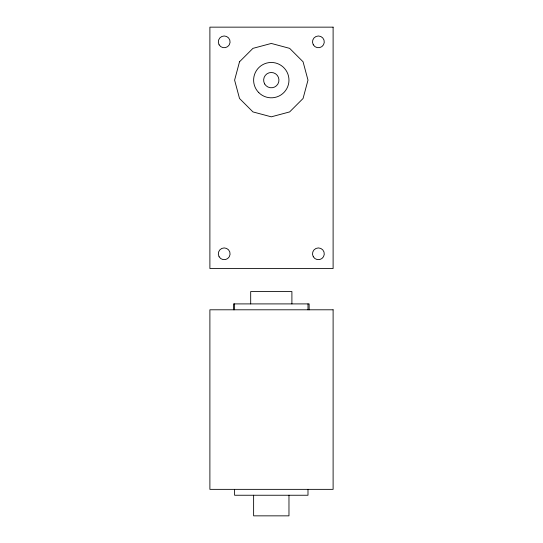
<?xml version="1.0" encoding="UTF-8"?>
<svg xmlns="http://www.w3.org/2000/svg" width="543" height="543" viewBox="0 0 543 543"><rect width="100%" height="100%" fill="white"/><g stroke="black" fill="none" stroke-linecap="round" stroke-linejoin="round"><path stroke-width="0.81" d="M309.143 309.795L309.143 303.904L233.449 303.904L233.449 309.795M307.99 303.904L307.99 309.795M307.99 489.358L307.99 495.243L234.603 495.243L234.603 489.358M291.903 303.904L291.903 291.543L250.69 291.543L250.69 303.904M288.971 495.243L288.971 515.85L253.622 515.85L253.622 495.243M234.603 303.904L234.603 309.795M239.517 61.787L234.603 80.133L239.517 98.48L252.95 111.912L271.296 116.826L289.643 111.912L303.069 98.48L307.99 80.133L303.069 61.787L289.643 48.361L271.296 43.44L252.95 48.361L239.517 61.787M333.11 27.15L209.89 27.15L209.89 268.527L333.11 268.527L333.11 27.15M333.11 309.795L209.89 309.795L209.89 489.358L333.11 489.358L333.11 309.795M313.297 256.758A5.885 5.885 0 0 0 323.492 256.758A5.885 5.885 0 0 0 318.395 247.927A5.885 5.885 0 0 0 313.297 256.758M313.297 44.811A5.885 5.885 0 0 0 323.492 44.811A5.885 5.885 0 0 0 318.395 35.981A5.885 5.885 0 0 0 313.297 44.811M219.1 44.811A5.885 5.885 0 0 0 229.295 44.811A5.885 5.885 0 0 0 224.198 35.981A5.885 5.885 0 0 0 219.1 44.811M219.1 256.758A5.885 5.885 0 0 0 229.295 256.758A5.885 5.885 0 0 0 224.198 247.927A5.885 5.885 0 0 0 219.1 256.758M258.794 92.636A17.675 17.675 0 0 0 288.367 84.708A17.675 17.675 0 0 0 266.722 63.063A17.675 17.675 0 0 0 258.794 92.636M264.665 83.961A7.656 7.656 0 0 0 277.921 83.961A7.656 7.656 0 0 0 271.296 72.484A7.656 7.656 0 0 0 264.665 83.961"/></g></svg>
